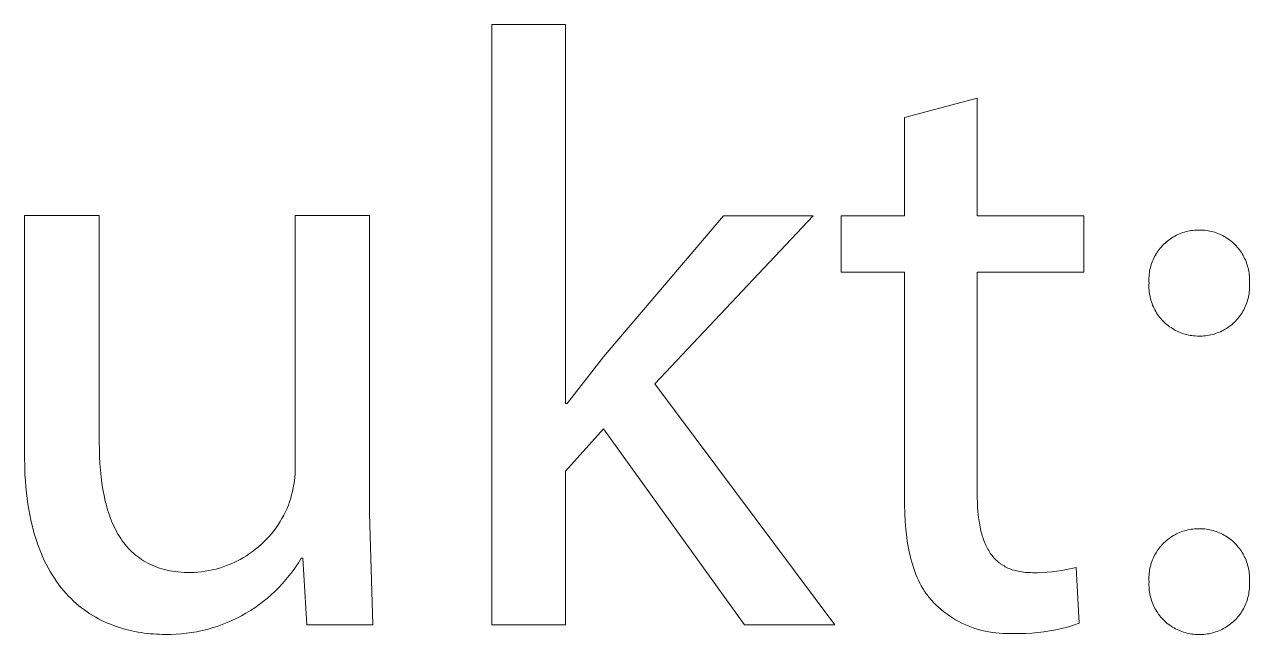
# Model space of a CAD drawing. Header units: millimetres. Extents: x 2840 to 6121, y 744 to 3036.
# Drawn here: x 4976.47 to 5024.08, y 888.1 to 911.79 of the extents above; entities that cross this region are included whole.
import ezdxf

# ---------------------------------------------------------------- set-up
doc = ezdxf.new("R2010")
doc.units = ezdxf.units.MM
doc.header["$MEASUREMENT"] = 0
doc.layers.add('Domyślny', color=7, linetype='Continuous', true_color=0x000000)

msp = doc.modelspace()

# ---------------------------------------------------------------- linework, layer by layer
at = {"layer": 'Domyślny', "color": 18, "lineweight": 15, "true_color": 0x000000}
for p, q in [((4994.631, 888.466), (4994.631, 911.793)), ((4994.631, 911.793), (4997.493, 911.793)), ((4997.493, 911.793), (4997.493, 897.065)), ((5010.668, 908.176), (5013.498, 908.929)), ((5013.498, 908.929), (5013.498, 904.362)), ((5010.668, 904.362), (5010.668, 908.176)), ((4976.469, 895.059), (4976.469, 904.368)), ((4976.469, 904.368), (4979.375, 904.368)), ((4979.375, 904.368), (4979.375, 895.562)), ((4986.99, 894.611), (4986.99, 904.368)), ((4986.99, 904.368), (4989.875, 904.368)), ((4989.875, 904.368), (4989.875, 892.797)), ((4998.968, 898.879), (5003.634, 904.363)), ((5007.119, 904.363), (5000.968, 897.83)), ((5003.634, 904.363), (5007.119, 904.363)), ((5008.21, 902.166), (5008.21, 904.362)), ((5008.21, 904.362), (5010.668, 904.362)), ((5013.498, 904.362), (5017.639, 904.362)), ((5017.639, 904.362), (5017.639, 902.166)), ((5021.423, 903.685), (5021.486, 903.707)), ((5021.486, 903.707), (5021.55, 903.728)), ((5021.55, 903.728), (5021.614, 903.746)), ((5021.614, 903.746), (5021.679, 903.762)), ((5021.679, 903.762), (5021.745, 903.775)), ((5021.745, 903.775), (5021.811, 903.786)), ((5021.811, 903.786), (5021.877, 903.795)), ((5021.877, 903.795), (5021.943, 903.802)), ((5021.943, 903.802), (5022.01, 903.807)), ((5022.01, 903.807), (5022.077, 903.809)), ((5022.077, 903.809), (5022.144, 903.808)), ((5022.144, 903.808), (5022.21, 903.808)), ((5022.21, 903.808), (5022.276, 903.804)), ((5022.276, 903.804), (5022.342, 903.799)), ((5022.342, 903.799), (5022.407, 903.791)), ((5022.407, 903.791), (5022.473, 903.781)), ((5022.473, 903.781), (5022.538, 903.769)), ((5022.538, 903.769), (5022.602, 903.755)), ((5022.602, 903.755), (5022.666, 903.738)), ((5022.666, 903.738), (5022.73, 903.72)), ((5022.73, 903.72), (5022.792, 903.699)), ((5020.705, 903.209), (5020.752, 903.257)), ((5020.752, 903.257), (5020.801, 903.303)), ((5020.801, 903.303), (5020.851, 903.347)), ((5020.851, 903.347), (5020.902, 903.39)), ((5020.902, 903.39), (5020.955, 903.43)), ((5020.955, 903.43), (5021.01, 903.469)), ((5021.01, 903.469), (5021.065, 903.506)), ((5021.065, 903.506), (5021.122, 903.541)), ((5021.122, 903.541), (5021.181, 903.574)), ((5021.181, 903.574), (5021.24, 903.605)), ((5021.24, 903.605), (5021.3, 903.634)), ((5021.3, 903.634), (5021.361, 903.66)), ((5021.361, 903.66), (5021.423, 903.685)), ((5022.792, 903.699), (5022.854, 903.676)), ((5022.854, 903.676), (5022.916, 903.651)), ((5022.916, 903.651), (5022.976, 903.623)), ((5022.976, 903.623), (5023.035, 903.594)), ((5023.035, 903.594), (5023.093, 903.563)), ((5023.093, 903.563), (5023.151, 903.529)), ((5023.151, 903.529), (5023.207, 903.494)), ((5023.207, 903.494), (5023.261, 903.457)), ((5023.261, 903.457), (5023.315, 903.418)), ((5023.315, 903.418), (5023.367, 903.377)), ((5023.367, 903.377), (5023.418, 903.335)), ((5023.418, 903.335), (5023.467, 903.291)), ((5023.467, 903.291), (5023.514, 903.245)), ((5023.514, 903.245), (5023.56, 903.197)), ((5020.364, 902.717), (5020.394, 902.776)), ((5020.394, 902.776), (5020.426, 902.835)), ((5020.426, 902.835), (5020.461, 902.892)), ((5020.461, 902.892), (5020.497, 902.949)), ((5020.497, 902.949), (5020.535, 903.004)), ((5020.535, 903.004), (5020.575, 903.057)), ((5020.575, 903.057), (5020.616, 903.109)), ((5020.616, 903.109), (5020.66, 903.16)), ((5020.66, 903.16), (5020.705, 903.209)), ((5023.56, 903.197), (5023.605, 903.148)), ((5023.605, 903.148), (5023.647, 903.098)), ((5023.647, 903.098), (5023.688, 903.046)), ((5023.688, 903.046), (5023.727, 902.992)), ((5023.727, 902.992), (5023.765, 902.938)), ((5023.765, 902.938), (5023.8, 902.882)), ((5023.8, 902.882), (5023.834, 902.825)), ((5023.834, 902.825), (5023.865, 902.767)), ((5023.865, 902.767), (5023.894, 902.707)), ((5020.201, 902.209), (5020.214, 902.275)), ((5020.214, 902.275), (5020.229, 902.34)), ((5020.229, 902.34), (5020.246, 902.405)), ((5020.246, 902.405), (5020.265, 902.469)), ((5020.265, 902.469), (5020.287, 902.532)), ((5020.287, 902.532), (5020.31, 902.594)), ((5020.31, 902.594), (5020.336, 902.656)), ((5020.336, 902.656), (5020.364, 902.717)), ((5023.894, 902.707), (5023.922, 902.647)), ((5023.922, 902.647), (5023.947, 902.586)), ((5023.947, 902.586), (5023.97, 902.524)), ((5023.97, 902.524), (5023.992, 902.462)), ((5023.992, 902.462), (5024.01, 902.398)), ((5024.01, 902.398), (5024.027, 902.334)), ((5024.027, 902.334), (5024.042, 902.27)), ((5010.668, 902.166), (5008.21, 902.166)), ((5010.668, 893.491), (5010.668, 902.166)), ((5017.639, 902.166), (5013.498, 902.166)), ((5013.498, 902.166), (5013.498, 893.589)), ((5020.172, 901.877), (5020.173, 901.944)), ((5020.173, 901.81), (5020.172, 901.877)), ((5020.173, 901.944), (5020.177, 902.011)), ((5020.177, 901.743), (5020.173, 901.81)), ((5020.177, 902.011), (5020.183, 902.077)), ((5020.183, 902.077), (5020.191, 902.143)), ((5020.191, 902.143), (5020.201, 902.209)), ((5024.042, 902.27), (5024.054, 902.205)), ((5024.054, 902.205), (5024.064, 902.139)), ((5024.064, 902.139), (5024.072, 902.074)), ((5024.072, 902.074), (5024.078, 902.008)), ((5024.081, 901.809), (5024.077, 901.743)), ((5024.078, 902.008), (5024.081, 901.942)), ((5024.081, 901.942), (5024.082, 901.876)), ((5024.082, 901.876), (5024.081, 901.809)), ((5020.173, 901.609), (5020.174, 901.676)), ((5020.175, 901.542), (5020.173, 901.609)), ((5020.174, 901.676), (5020.177, 901.743)), ((5020.179, 901.475), (5020.175, 901.542)), ((5020.185, 901.408), (5020.179, 901.475)), ((5020.194, 901.341), (5020.185, 901.408)), ((5020.205, 901.275), (5020.194, 901.341)), ((5024.063, 901.344), (5024.053, 901.278)), ((5024.072, 901.41), (5024.063, 901.344)), ((5024.077, 901.477), (5024.072, 901.41)), ((5024.077, 901.743), (5024.081, 901.677)), ((5024.081, 901.543), (5024.077, 901.477)), ((5024.081, 901.677), (5024.082, 901.61)), ((5024.082, 901.61), (5024.081, 901.543)), ((5020.218, 901.209), (5020.205, 901.275)), ((5020.234, 901.143), (5020.218, 901.209)), ((5020.251, 901.078), (5020.234, 901.143)), ((5020.271, 901.014), (5020.251, 901.078)), ((5020.294, 900.951), (5020.271, 901.014)), ((5020.318, 900.888), (5020.294, 900.951)), ((5020.345, 900.826), (5020.318, 900.888)), ((5023.944, 900.894), (5023.918, 900.833)), ((5023.967, 900.957), (5023.944, 900.894)), ((5023.989, 901.02), (5023.967, 900.957)), ((5024.008, 901.083), (5023.989, 901.02)), ((5024.025, 901.148), (5024.008, 901.083)), ((5024.04, 901.213), (5024.025, 901.148)), ((5024.053, 901.278), (5024.04, 901.213)), ((5020.374, 900.765), (5020.345, 900.826)), ((5020.405, 900.706), (5020.374, 900.765)), ((5020.438, 900.647), (5020.405, 900.706)), ((5020.472, 900.589), (5020.438, 900.647)), ((5020.509, 900.533), (5020.472, 900.589)), ((5020.548, 900.478), (5020.509, 900.533)), ((5020.589, 900.425), (5020.548, 900.478)), ((5020.632, 900.373), (5020.589, 900.425)), ((5020.676, 900.322), (5020.632, 900.373)), ((5023.637, 900.381), (5023.594, 900.33)), ((5023.679, 900.433), (5023.637, 900.381)), ((5023.719, 900.486), (5023.679, 900.433)), ((5023.757, 900.541), (5023.719, 900.486)), ((5023.793, 900.597), (5023.757, 900.541)), ((5023.827, 900.654), (5023.793, 900.597)), ((5023.859, 900.713), (5023.827, 900.654)), ((5023.89, 900.772), (5023.859, 900.713)), ((5023.918, 900.833), (5023.89, 900.772)), ((5020.722, 900.273), (5020.676, 900.322)), ((5020.77, 900.226), (5020.722, 900.273)), ((5020.819, 900.18), (5020.77, 900.226)), ((5020.87, 900.136), (5020.819, 900.18)), ((5020.923, 900.094), (5020.87, 900.136)), ((5020.977, 900.054), (5020.923, 900.094)), ((5021.032, 900.016), (5020.977, 900.054)), ((5021.088, 899.979), (5021.032, 900.016)), ((5021.146, 899.945), (5021.088, 899.979)), ((5021.205, 899.912), (5021.146, 899.945)), ((5021.265, 899.882), (5021.205, 899.912)), ((5023.073, 899.919), (5023.014, 899.889)), ((5023.131, 899.952), (5023.073, 899.919)), ((5023.188, 899.987), (5023.131, 899.952)), ((5023.244, 900.023), (5023.188, 899.987)), ((5023.298, 900.062), (5023.244, 900.023)), ((5023.351, 900.102), (5023.298, 900.062)), ((5023.403, 900.144), (5023.351, 900.102)), ((5023.453, 900.188), (5023.403, 900.144)), ((5023.501, 900.234), (5023.453, 900.188)), ((5023.548, 900.282), (5023.501, 900.234)), ((5023.594, 900.33), (5023.548, 900.282)), ((5021.326, 899.854), (5021.265, 899.882)), ((5021.388, 899.828), (5021.326, 899.854)), ((5021.451, 899.804), (5021.388, 899.828)), ((5021.515, 899.782), (5021.451, 899.804)), ((5021.579, 899.763), (5021.515, 899.782)), ((5021.644, 899.745), (5021.579, 899.763)), ((5021.71, 899.731), (5021.644, 899.745)), ((5021.776, 899.718), (5021.71, 899.731)), ((5021.842, 899.708), (5021.776, 899.718)), ((5021.909, 899.699), (5021.842, 899.708)), ((5021.976, 899.694), (5021.909, 899.699)), ((5022.043, 899.69), (5021.976, 899.694)), ((5022.111, 899.689), (5022.043, 899.69)), ((5022.177, 899.689), (5022.111, 899.689)), ((5022.244, 899.691), (5022.177, 899.689)), ((5022.311, 899.695), (5022.244, 899.691)), ((5022.377, 899.701), (5022.311, 899.695)), ((5022.443, 899.71), (5022.377, 899.701)), ((5022.509, 899.721), (5022.443, 899.71)), ((5022.574, 899.734), (5022.509, 899.721)), ((5022.639, 899.749), (5022.574, 899.734)), ((5022.703, 899.767), (5022.639, 899.749)), ((5022.767, 899.787), (5022.703, 899.767)), ((5022.83, 899.809), (5022.767, 899.787)), ((5022.892, 899.834), (5022.83, 899.809)), ((5022.953, 899.86), (5022.892, 899.834)), ((5023.014, 899.889), (5022.953, 899.86)), ((4997.559, 897.065), (4998.968, 898.879)), ((5000.968, 897.83), (5007.971, 888.466)), ((4997.493, 897.065), (4997.559, 897.065)), ((4998.968, 896.082), (4997.493, 894.443)), ((5004.453, 888.466), (4998.968, 896.082)), ((4979.375, 895.562), (4979.378, 895.282)), ((4979.378, 895.282), (4979.386, 895.008)), ((4976.477, 894.549), (4976.469, 895.059)), ((4979.386, 895.008), (4979.4, 894.74)), ((4979.4, 894.74), (4979.419, 894.478)), ((4976.488, 894.303), (4976.477, 894.549)), ((4976.503, 894.063), (4976.488, 894.303)), ((4979.419, 894.478), (4979.445, 894.223)), ((4979.445, 894.223), (4979.477, 893.975)), ((4986.957, 894.061), (4986.972, 894.198)), ((4986.972, 894.198), (4986.983, 894.335)), ((4986.983, 894.335), (4986.989, 894.473)), ((4986.989, 894.473), (4986.99, 894.611)), ((4997.493, 894.443), (4997.493, 888.466)), ((4976.522, 893.828), (4976.503, 894.063)), ((4976.545, 893.6), (4976.522, 893.828)), ((4979.477, 893.975), (4979.515, 893.733)), ((4979.515, 893.733), (4979.559, 893.499)), ((4986.885, 893.653), (4986.913, 893.788)), ((4986.913, 893.788), (4986.937, 893.924)), ((4986.937, 893.924), (4986.957, 894.061)), ((4976.571, 893.377), (4976.545, 893.6)), ((4976.602, 893.16), (4976.571, 893.377)), ((4979.559, 893.499), (4979.61, 893.272)), ((4979.61, 893.272), (4979.638, 893.161)), ((4986.728, 893.125), (4986.774, 893.255)), ((4986.774, 893.255), (4986.815, 893.387)), ((4986.815, 893.387), (4986.852, 893.52)), ((4986.852, 893.52), (4986.885, 893.653)), ((5010.671, 893.146), (5010.668, 893.491)), ((5013.498, 893.589), (5013.499, 893.407)), ((5013.499, 893.407), (5013.504, 893.231)), ((5013.504, 893.231), (5013.513, 893.059)), ((4976.636, 892.949), (4976.602, 893.16)), ((4976.675, 892.743), (4976.636, 892.949)), ((4979.638, 893.161), (4979.668, 893.052)), ((4979.668, 893.052), (4979.699, 892.945)), ((4979.699, 892.945), (4979.732, 892.84)), ((4979.732, 892.84), (4979.767, 892.737)), ((4986.547, 892.732), (4986.612, 892.861)), ((4986.612, 892.861), (4986.672, 892.992)), ((4986.672, 892.992), (4986.728, 893.125)), ((4989.875, 892.797), (4990.006, 888.471)), ((5010.682, 892.812), (5010.671, 893.146)), ((5010.701, 892.488), (5010.682, 892.812)), ((5013.513, 893.059), (5013.525, 892.892)), ((5013.525, 892.892), (5013.54, 892.73)), ((4976.716, 892.542), (4976.675, 892.743)), ((4976.761, 892.347), (4976.716, 892.542)), ((4976.81, 892.158), (4976.761, 892.347)), ((4979.767, 892.737), (4979.804, 892.636)), ((4979.804, 892.636), (4979.842, 892.537)), ((4979.842, 892.537), (4979.882, 892.44)), ((4979.882, 892.44), (4979.924, 892.345)), ((4979.924, 892.345), (4979.968, 892.252)), ((4986.244, 892.242), (4986.326, 892.36)), ((4986.326, 892.36), (4986.404, 892.482)), ((4986.404, 892.482), (4986.477, 892.606)), ((4986.477, 892.606), (4986.547, 892.732)), ((5010.727, 892.176), (5010.701, 892.488)), ((5013.54, 892.73), (5013.56, 892.574)), ((5013.56, 892.574), (5013.583, 892.423)), ((5013.583, 892.423), (5013.61, 892.277)), ((5013.61, 892.277), (5013.625, 892.206)), ((4976.862, 891.974), (4976.81, 892.158)), ((4976.917, 891.795), (4976.862, 891.974)), ((4979.968, 892.252), (4980.013, 892.161)), ((4980.013, 892.161), (4980.061, 892.072)), ((4980.061, 892.072), (4980.11, 891.986)), ((4980.11, 891.986), (4980.162, 891.901)), ((4980.162, 891.901), (4980.215, 891.819)), ((4980.215, 891.819), (4980.27, 891.739)), ((4985.876, 891.798), (4985.973, 891.904)), ((4985.973, 891.904), (4986.067, 892.013)), ((4986.067, 892.013), (4986.157, 892.126)), ((4986.157, 892.126), (4986.244, 892.242)), ((5010.762, 891.874), (5010.727, 892.176)), ((5010.782, 891.728), (5010.762, 891.874)), ((5013.625, 892.206), (5013.641, 892.136)), ((5013.641, 892.136), (5013.658, 892.068)), ((5013.658, 892.068), (5013.676, 892.001)), ((5013.676, 892.001), (5013.695, 891.935)), ((5013.695, 891.935), (5013.715, 891.871)), ((5013.715, 891.871), (5013.736, 891.808)), ((5013.736, 891.808), (5013.758, 891.747)), ((5020.902, 891.786), (5020.955, 891.827)), ((5020.955, 891.827), (5021.01, 891.866)), ((5021.01, 891.866), (5021.065, 891.903)), ((5021.065, 891.903), (5021.122, 891.937)), ((5021.122, 891.937), (5021.181, 891.97)), ((5021.181, 891.97), (5021.24, 892.001)), ((5021.24, 892.001), (5021.3, 892.03)), ((5021.3, 892.03), (5021.361, 892.057)), ((5021.361, 892.057), (5021.423, 892.082)), ((5021.423, 892.082), (5021.486, 892.104)), ((5021.486, 892.104), (5021.55, 892.124)), ((5021.55, 892.124), (5021.614, 892.142)), ((5021.614, 892.142), (5021.679, 892.158)), ((5021.679, 892.158), (5021.745, 892.172)), ((5021.745, 892.172), (5021.811, 892.183)), ((5021.811, 892.183), (5021.877, 892.192)), ((5021.877, 892.192), (5021.943, 892.199)), ((5021.943, 892.199), (5022.01, 892.203)), ((5022.01, 892.203), (5022.077, 892.205)), ((5022.077, 892.205), (5022.144, 892.205)), ((5022.144, 892.205), (5022.21, 892.204)), ((5022.21, 892.204), (5022.276, 892.201)), ((5022.276, 892.201), (5022.342, 892.196)), ((5022.342, 892.196), (5022.407, 892.188)), ((5022.407, 892.188), (5022.473, 892.178)), ((5022.473, 892.178), (5022.538, 892.166)), ((5022.538, 892.166), (5022.602, 892.152)), ((5022.602, 892.152), (5022.666, 892.135)), ((5022.666, 892.135), (5022.73, 892.116)), ((5022.73, 892.116), (5022.792, 892.095)), ((5022.792, 892.095), (5022.854, 892.072)), ((5022.854, 892.072), (5022.916, 892.047)), ((5022.916, 892.047), (5022.976, 892.02)), ((5022.976, 892.02), (5023.035, 891.991)), ((5023.035, 891.991), (5023.093, 891.959)), ((5023.093, 891.959), (5023.151, 891.926)), ((5023.151, 891.926), (5023.207, 891.891)), ((5023.207, 891.891), (5023.261, 891.854)), ((5023.261, 891.854), (5023.315, 891.815)), ((5023.315, 891.815), (5023.367, 891.774)), ((4976.975, 891.621), (4976.917, 891.795)), ((4977.037, 891.452), (4976.975, 891.621)), ((4977.101, 891.288), (4977.037, 891.452)), ((4980.27, 891.739), (4980.327, 891.662)), ((4980.327, 891.662), (4980.386, 891.586)), ((4980.386, 891.586), (4980.447, 891.513)), ((4980.447, 891.513), (4980.51, 891.443)), ((4980.51, 891.443), (4980.575, 891.374)), ((4980.575, 891.374), (4980.642, 891.308)), ((4985.336, 891.321), (4985.45, 891.409)), ((4985.45, 891.409), (4985.562, 891.5)), ((4985.562, 891.5), (4985.67, 891.596)), ((4985.67, 891.596), (4985.774, 891.695)), ((4985.774, 891.695), (4985.876, 891.798)), ((5010.805, 891.585), (5010.782, 891.728)), ((5010.83, 891.444), (5010.805, 891.585)), ((5010.857, 891.306), (5010.83, 891.444)), ((5013.758, 891.747), (5013.782, 891.687)), ((5013.782, 891.687), (5013.806, 891.628)), ((5013.806, 891.628), (5013.831, 891.571)), ((5013.831, 891.571), (5013.858, 891.515)), ((5013.858, 891.515), (5013.886, 891.461)), ((5013.886, 891.461), (5013.915, 891.408)), ((5013.915, 891.408), (5013.945, 891.356)), ((5013.945, 891.356), (5013.976, 891.306)), ((5020.461, 891.289), (5020.497, 891.345)), ((5020.497, 891.345), (5020.535, 891.4)), ((5020.535, 891.4), (5020.575, 891.454)), ((5020.575, 891.454), (5020.616, 891.506)), ((5020.616, 891.506), (5020.66, 891.557)), ((5020.66, 891.557), (5020.705, 891.606)), ((5020.705, 891.606), (5020.752, 891.654)), ((5020.752, 891.654), (5020.801, 891.699)), ((5020.801, 891.699), (5020.851, 891.744)), ((5020.851, 891.744), (5020.902, 891.786)), ((5023.367, 891.774), (5023.418, 891.732)), ((5023.418, 891.732), (5023.467, 891.687)), ((5023.467, 891.687), (5023.514, 891.641)), ((5023.514, 891.641), (5023.56, 891.594)), ((5023.56, 891.594), (5023.605, 891.545)), ((5023.605, 891.545), (5023.647, 891.494)), ((5023.647, 891.494), (5023.688, 891.442)), ((5023.688, 891.442), (5023.727, 891.389)), ((5023.727, 891.389), (5023.765, 891.334)), ((5023.765, 891.334), (5023.8, 891.279)), ((4977.169, 891.129), (4977.101, 891.288)), ((4977.239, 890.976), (4977.169, 891.129)), ((4977.312, 890.827), (4977.239, 890.976)), ((4980.642, 891.308), (4980.712, 891.245)), ((4980.712, 891.245), (4980.783, 891.184)), ((4980.783, 891.184), (4980.856, 891.125)), ((4980.856, 891.125), (4980.932, 891.069)), ((4980.932, 891.069), (4981.01, 891.015)), ((4981.01, 891.015), (4981.089, 890.964)), ((4981.089, 890.964), (4981.171, 890.915)), ((4981.171, 890.915), (4981.256, 890.869)), ((4981.256, 890.869), (4981.342, 890.826)), ((4984.459, 890.824), (4984.592, 890.882)), ((4984.592, 890.882), (4984.722, 890.944)), ((4984.722, 890.944), (4984.85, 891.011)), ((4984.85, 891.011), (4984.975, 891.082)), ((4984.975, 891.082), (4985.098, 891.157)), ((4985.098, 891.157), (4985.218, 891.237)), ((4985.218, 891.237), (4985.336, 891.321)), ((4987.113, 890.886), (4987.001, 890.715)), ((4987.22, 891.06), (4987.113, 890.886)), ((4987.285, 891.06), (4987.22, 891.06)), ((4987.438, 888.471), (4987.285, 891.06)), ((5010.887, 891.171), (5010.857, 891.306)), ((5010.919, 891.04), (5010.887, 891.171)), ((5010.954, 890.911), (5010.919, 891.04)), ((5010.991, 890.785), (5010.954, 890.911)), ((5013.976, 891.306), (5014.008, 891.257)), ((5014.008, 891.257), (5014.042, 891.21)), ((5014.042, 891.21), (5014.076, 891.164)), ((5014.076, 891.164), (5014.112, 891.12)), ((5014.112, 891.12), (5014.149, 891.077)), ((5014.149, 891.077), (5014.188, 891.035)), ((5014.188, 891.035), (5014.227, 890.996)), ((5014.227, 890.996), (5014.268, 890.957)), ((5014.268, 890.957), (5014.289, 890.938)), ((5014.289, 890.938), (5014.31, 890.92)), ((5014.31, 890.92), (5014.332, 890.902)), ((5014.332, 890.902), (5014.354, 890.885)), ((5014.354, 890.885), (5014.376, 890.868)), ((5014.376, 890.868), (5014.398, 890.851)), ((5014.398, 890.851), (5014.421, 890.834)), ((5020.246, 890.801), (5020.265, 890.865)), ((5020.265, 890.865), (5020.287, 890.929)), ((5020.287, 890.929), (5020.31, 890.991)), ((5020.31, 890.991), (5020.336, 891.053)), ((5020.336, 891.053), (5020.364, 891.113)), ((5020.364, 891.113), (5020.394, 891.173)), ((5020.394, 891.173), (5020.426, 891.232)), ((5020.426, 891.232), (5020.461, 891.289)), ((5023.8, 891.279), (5023.834, 891.222)), ((5023.834, 891.222), (5023.865, 891.163)), ((5023.865, 891.163), (5023.894, 891.104)), ((5023.894, 891.104), (5023.922, 891.044)), ((5023.922, 891.044), (5023.947, 890.983)), ((5023.947, 890.983), (5023.97, 890.921)), ((5023.97, 890.921), (5023.992, 890.858)), ((5023.992, 890.858), (5024.01, 890.795)), ((4977.388, 890.682), (4977.312, 890.827)), ((4977.466, 890.543), (4977.388, 890.682)), ((4977.547, 890.408), (4977.466, 890.543)), ((4977.631, 890.278), (4977.547, 890.408)), ((4981.342, 890.826), (4981.431, 890.785)), ((4981.431, 890.785), (4981.521, 890.747)), ((4981.521, 890.747), (4981.615, 890.711)), ((4981.615, 890.711), (4981.71, 890.678)), ((4981.71, 890.678), (4981.808, 890.648)), ((4981.808, 890.648), (4981.908, 890.621)), ((4981.908, 890.621), (4982.01, 890.596)), ((4982.01, 890.596), (4982.115, 890.575)), ((4982.115, 890.575), (4982.222, 890.556)), ((4982.222, 890.556), (4982.331, 890.54)), ((4982.331, 890.54), (4982.443, 890.526)), ((4982.443, 890.526), (4982.557, 890.516)), ((4982.557, 890.516), (4982.674, 890.509)), ((4982.674, 890.509), (4982.793, 890.504)), ((4982.793, 890.504), (4982.915, 890.503)), ((4982.915, 890.503), (4983.059, 890.507)), ((4983.059, 890.507), (4983.203, 890.517)), ((4983.203, 890.517), (4983.347, 890.532)), ((4983.347, 890.532), (4983.49, 890.551)), ((4983.49, 890.551), (4983.632, 890.576)), ((4983.632, 890.576), (4983.773, 890.605)), ((4983.773, 890.605), (4983.913, 890.639)), ((4983.913, 890.639), (4984.052, 890.678)), ((4984.052, 890.678), (4984.189, 890.722)), ((4984.189, 890.722), (4984.325, 890.771)), ((4984.325, 890.771), (4984.459, 890.824)), ((4986.759, 890.386), (4986.63, 890.228)), ((4986.883, 890.548), (4986.759, 890.386)), ((4987.001, 890.715), (4986.883, 890.548)), ((5011.03, 890.662), (5010.991, 890.785)), ((5011.072, 890.542), (5011.03, 890.662)), ((5011.117, 890.426), (5011.072, 890.542)), ((5011.164, 890.312), (5011.117, 890.426)), ((5014.421, 890.834), (5014.444, 890.818)), ((5014.444, 890.818), (5014.468, 890.803)), ((5014.468, 890.803), (5014.491, 890.787)), ((5014.491, 890.787), (5014.515, 890.773)), ((5014.515, 890.773), (5014.54, 890.758)), ((5014.54, 890.758), (5014.59, 890.73)), ((5014.59, 890.73), (5014.641, 890.704)), ((5014.641, 890.704), (5014.693, 890.679)), ((5014.693, 890.679), (5014.747, 890.656)), ((5014.747, 890.656), (5014.803, 890.634)), ((5014.803, 890.634), (5014.859, 890.614)), ((5014.859, 890.614), (5014.917, 890.596)), ((5014.917, 890.596), (5014.977, 890.579)), ((5014.977, 890.579), (5015.037, 890.563)), ((5015.037, 890.563), (5015.1, 890.55)), ((5015.1, 890.55), (5015.163, 890.537)), ((5015.163, 890.537), (5015.229, 890.527)), ((5015.229, 890.527), (5015.295, 890.518)), ((5015.295, 890.518), (5015.363, 890.51)), ((5015.363, 890.51), (5015.433, 890.505)), ((5015.433, 890.505), (5015.504, 890.501)), ((5015.504, 890.501), (5015.576, 890.498)), ((5015.576, 890.498), (5015.65, 890.497)), ((5015.65, 890.497), (5015.84, 890.496)), ((5015.84, 890.496), (5016.031, 890.502)), ((5016.031, 890.502), (5016.22, 890.513)), ((5016.22, 890.513), (5016.41, 890.53)), ((5016.41, 890.53), (5016.599, 890.553)), ((5016.599, 890.553), (5016.787, 890.582)), ((5016.787, 890.582), (5016.974, 890.617)), ((5016.974, 890.617), (5017.159, 890.658)), ((5017.159, 890.658), (5017.344, 890.705)), ((5017.344, 890.705), (5017.464, 888.531)), ((5020.173, 890.34), (5020.177, 890.407)), ((5020.177, 890.407), (5020.183, 890.474)), ((5020.183, 890.474), (5020.191, 890.54)), ((5020.191, 890.54), (5020.201, 890.606)), ((5020.201, 890.606), (5020.214, 890.672)), ((5020.214, 890.672), (5020.229, 890.737)), ((5020.229, 890.737), (5020.246, 890.801)), ((5024.01, 890.795), (5024.027, 890.731)), ((5024.027, 890.731), (5024.042, 890.666)), ((5024.042, 890.666), (5024.054, 890.601)), ((5024.054, 890.601), (5024.064, 890.536)), ((5024.064, 890.536), (5024.072, 890.47)), ((5024.072, 890.47), (5024.078, 890.404)), ((5024.078, 890.404), (5024.081, 890.338)), ((4977.716, 890.152), (4977.631, 890.278)), ((4977.805, 890.031), (4977.716, 890.152)), ((4977.895, 889.914), (4977.805, 890.031)), ((4977.987, 889.802), (4977.895, 889.914)), ((4986.356, 889.925), (4986.212, 889.781)), ((4986.496, 890.074), (4986.356, 889.925)), ((4986.63, 890.228), (4986.496, 890.074)), ((5011.214, 890.201), (5011.164, 890.312)), ((5011.267, 890.094), (5011.214, 890.201)), ((5011.323, 889.99), (5011.267, 890.094)), ((5011.381, 889.889), (5011.323, 889.99)), ((5020.172, 890.274), (5020.173, 890.34)), ((5020.173, 890.207), (5020.172, 890.274)), ((5020.177, 890.14), (5020.173, 890.207)), ((5020.174, 890.073), (5020.177, 890.14)), ((5020.174, 890.006), (5020.174, 890.073)), ((5020.176, 889.939), (5020.174, 890.006)), ((5020.18, 889.872), (5020.176, 889.939)), ((5024.08, 889.941), (5024.076, 889.874)), ((5024.081, 890.206), (5024.077, 890.14)), ((5024.077, 890.14), (5024.081, 890.074)), ((5024.081, 890.007), (5024.08, 889.941)), ((5024.081, 890.338), (5024.082, 890.272)), ((5024.082, 890.272), (5024.081, 890.206)), ((5024.081, 890.074), (5024.081, 890.007)), ((4978.082, 889.693), (4977.987, 889.802)), ((4978.178, 889.589), (4978.082, 889.693)), ((4978.277, 889.489), (4978.178, 889.589)), ((4978.377, 889.394), (4978.277, 889.489)), ((4985.908, 889.507), (4985.75, 889.378)), ((4986.062, 889.641), (4985.908, 889.507)), ((4986.212, 889.781), (4986.062, 889.641)), ((5011.411, 889.839), (5011.381, 889.889)), ((5011.442, 889.791), (5011.411, 889.839)), ((5011.474, 889.743), (5011.442, 889.791)), ((5011.507, 889.696), (5011.474, 889.743)), ((5011.54, 889.65), (5011.507, 889.696)), ((5011.574, 889.605), (5011.54, 889.65)), ((5011.608, 889.56), (5011.574, 889.605)), ((5011.644, 889.517), (5011.608, 889.56)), ((5011.68, 889.474), (5011.644, 889.517)), ((5011.717, 889.432), (5011.68, 889.474)), ((5011.755, 889.39), (5011.717, 889.432)), ((5020.186, 889.805), (5020.18, 889.872)), ((5020.195, 889.739), (5020.186, 889.805)), ((5020.206, 889.673), (5020.195, 889.739)), ((5020.22, 889.607), (5020.206, 889.673)), ((5020.236, 889.542), (5020.22, 889.607)), ((5020.254, 889.477), (5020.236, 889.542)), ((5020.274, 889.413), (5020.254, 889.477)), ((5024.006, 889.482), (5023.987, 889.419)), ((5024.023, 889.547), (5024.006, 889.482)), ((5024.039, 889.611), (5024.023, 889.547)), ((5024.051, 889.677), (5024.039, 889.611)), ((5024.062, 889.742), (5024.051, 889.677)), ((5024.07, 889.808), (5024.062, 889.742)), ((5024.076, 889.874), (5024.07, 889.808)), ((4978.479, 889.302), (4978.377, 889.394)), ((4978.583, 889.214), (4978.479, 889.302)), ((4978.688, 889.13), (4978.583, 889.214)), ((4978.795, 889.05), (4978.688, 889.13)), ((4978.903, 888.974), (4978.795, 889.05)), ((4979.012, 888.901), (4978.903, 888.974)), ((4985.25, 889.025), (4985.075, 888.919)), ((4985.42, 889.137), (4985.25, 889.025)), ((4985.587, 889.255), (4985.42, 889.137)), ((4985.75, 889.378), (4985.587, 889.255)), ((5011.793, 889.35), (5011.755, 889.39)), ((5011.891, 889.252), (5011.793, 889.35)), ((5011.991, 889.158), (5011.891, 889.252)), ((5012.095, 889.067), (5011.991, 889.158)), ((5012.202, 888.98), (5012.095, 889.067)), ((5012.312, 888.897), (5012.202, 888.98)), ((5020.296, 889.35), (5020.274, 889.413)), ((5020.321, 889.288), (5020.296, 889.35)), ((5020.348, 889.226), (5020.321, 889.288)), ((5020.377, 889.166), (5020.348, 889.226)), ((5020.408, 889.106), (5020.377, 889.166)), ((5020.441, 889.048), (5020.408, 889.106)), ((5020.476, 888.991), (5020.441, 889.048)), ((5020.513, 888.935), (5020.476, 888.991)), ((5023.79, 888.998), (5023.754, 888.943)), ((5023.824, 889.055), (5023.79, 888.998)), ((5023.856, 889.113), (5023.824, 889.055)), ((5023.887, 889.173), (5023.856, 889.113)), ((5023.915, 889.233), (5023.887, 889.173)), ((5023.941, 889.294), (5023.915, 889.233)), ((5023.965, 889.356), (5023.941, 889.294)), ((5023.987, 889.419), (5023.965, 889.356)), ((4979.123, 888.832), (4979.012, 888.901)), ((4979.235, 888.767), (4979.123, 888.832)), ((4979.348, 888.705), (4979.235, 888.767)), ((4979.462, 888.646), (4979.348, 888.705)), ((4979.577, 888.591), (4979.462, 888.646)), ((4979.693, 888.539), (4979.577, 888.591)), ((4979.81, 888.491), (4979.693, 888.539)), ((4979.927, 888.445), (4979.81, 888.491)), ((4984.154, 888.481), (4983.962, 888.413)), ((4984.344, 888.556), (4984.154, 888.481)), ((4984.531, 888.637), (4984.344, 888.556)), ((4984.716, 888.725), (4984.531, 888.637)), ((4984.897, 888.819), (4984.716, 888.725)), ((4985.075, 888.919), (4984.897, 888.819)), ((4990.006, 888.471), (4987.438, 888.471)), ((5012.425, 888.818), (5012.312, 888.897)), ((5012.54, 888.742), (5012.425, 888.818)), ((5012.658, 888.671), (5012.54, 888.742)), ((5012.779, 888.603), (5012.658, 888.671)), ((5012.901, 888.54), (5012.779, 888.603)), ((5013.026, 888.481), (5012.901, 888.54)), ((5013.153, 888.427), (5013.026, 888.481)), ((5017.464, 888.531), (5017.24, 888.455)), ((5020.551, 888.88), (5020.513, 888.935)), ((5020.592, 888.827), (5020.551, 888.88)), ((5020.635, 888.775), (5020.592, 888.827)), ((5020.679, 888.725), (5020.635, 888.775)), ((5020.725, 888.676), (5020.679, 888.725)), ((5020.773, 888.629), (5020.725, 888.676)), ((5020.822, 888.584), (5020.773, 888.629)), ((5020.873, 888.54), (5020.822, 888.584)), ((5020.926, 888.498), (5020.873, 888.54)), ((5020.98, 888.458), (5020.926, 888.498)), ((5023.348, 888.506), (5023.295, 888.466)), ((5023.4, 888.548), (5023.348, 888.506)), ((5023.45, 888.592), (5023.4, 888.548)), ((5023.498, 888.637), (5023.45, 888.592)), ((5023.545, 888.684), (5023.498, 888.637)), ((5023.59, 888.733), (5023.545, 888.684)), ((5023.634, 888.783), (5023.59, 888.733)), ((5023.676, 888.835), (5023.634, 888.783)), ((5023.716, 888.888), (5023.676, 888.835)), ((5023.754, 888.943), (5023.716, 888.888)), ((4980.045, 888.403), (4979.927, 888.445)), ((4980.164, 888.364), (4980.045, 888.403)), ((4980.283, 888.328), (4980.164, 888.364)), ((4980.403, 888.294), (4980.283, 888.328)), ((4980.522, 888.264), (4980.403, 888.294)), ((4980.642, 888.236), (4980.522, 888.264)), ((4980.762, 888.211), (4980.642, 888.236)), ((4980.882, 888.189), (4980.762, 888.211)), ((4981.003, 888.17), (4980.882, 888.189)), ((4981.123, 888.153), (4981.003, 888.17)), ((4981.242, 888.138), (4981.123, 888.153)), ((4981.362, 888.126), (4981.242, 888.138)), ((4981.481, 888.116), (4981.362, 888.126)), ((4981.6, 888.109), (4981.481, 888.116)), ((4981.719, 888.103), (4981.6, 888.109)), ((4981.836, 888.1), (4981.719, 888.103)), ((4981.953, 888.099), (4981.836, 888.1)), ((4982.158, 888.099), (4981.953, 888.099)), ((4982.362, 888.107), (4982.158, 888.099)), ((4982.565, 888.121), (4982.362, 888.107)), ((4982.769, 888.142), (4982.565, 888.121)), ((4982.971, 888.17), (4982.769, 888.142)), ((4983.172, 888.205), (4982.971, 888.17)), ((4983.372, 888.247), (4983.172, 888.205)), ((4983.57, 888.295), (4983.372, 888.247)), ((4983.767, 888.351), (4983.57, 888.295)), ((4983.962, 888.413), (4983.767, 888.351)), ((4997.493, 888.466), (4994.631, 888.466)), ((5007.971, 888.466), (5004.453, 888.466)), ((5013.281, 888.377), (5013.153, 888.427)), ((5013.412, 888.331), (5013.281, 888.377)), ((5013.543, 888.29), (5013.412, 888.331)), ((5013.676, 888.254), (5013.543, 888.29)), ((5013.81, 888.222), (5013.676, 888.254)), ((5013.946, 888.195), (5013.81, 888.222)), ((5014.082, 888.172), (5013.946, 888.195)), ((5014.219, 888.155), (5014.082, 888.172)), ((5014.356, 888.142), (5014.219, 888.155)), ((5014.494, 888.133), (5014.356, 888.142)), ((5014.632, 888.13), (5014.494, 888.133)), ((5014.769, 888.131), (5014.632, 888.13)), ((5014.907, 888.137), (5014.769, 888.131)), ((5015.144, 888.133), (5014.907, 888.137)), ((5015.38, 888.136), (5015.144, 888.133)), ((5015.617, 888.148), (5015.38, 888.136)), ((5015.852, 888.168), (5015.617, 888.148)), ((5016.087, 888.196), (5015.852, 888.168)), ((5016.321, 888.232), (5016.087, 888.196)), ((5016.553, 888.276), (5016.321, 888.232)), ((5016.784, 888.328), (5016.553, 888.276)), ((5017.013, 888.387), (5016.784, 888.328)), ((5017.24, 888.455), (5017.013, 888.387)), ((5021.035, 888.42), (5020.98, 888.458)), ((5021.091, 888.384), (5021.035, 888.42)), ((5021.149, 888.35), (5021.091, 888.384)), ((5021.208, 888.318), (5021.149, 888.35)), ((5021.268, 888.288), (5021.208, 888.318)), ((5021.329, 888.26), (5021.268, 888.288)), ((5021.39, 888.234), (5021.329, 888.26)), ((5021.453, 888.21), (5021.39, 888.234)), ((5021.517, 888.188), (5021.453, 888.21)), ((5021.581, 888.169), (5021.517, 888.188)), ((5021.646, 888.152), (5021.581, 888.169)), ((5021.711, 888.137), (5021.646, 888.152)), ((5021.777, 888.125), (5021.711, 888.137)), ((5021.843, 888.115), (5021.777, 888.125)), ((5021.91, 888.107), (5021.843, 888.115)), ((5021.977, 888.101), (5021.91, 888.107)), ((5022.044, 888.098), (5021.977, 888.101)), ((5022.111, 888.097), (5022.044, 888.098)), ((5022.177, 888.096), (5022.111, 888.097)), ((5022.244, 888.098), (5022.177, 888.096)), ((5022.31, 888.102), (5022.244, 888.098)), ((5022.376, 888.108), (5022.31, 888.102)), ((5022.442, 888.117), (5022.376, 888.108)), ((5022.508, 888.128), (5022.442, 888.117)), ((5022.573, 888.141), (5022.508, 888.128)), ((5022.638, 888.156), (5022.573, 888.141)), ((5022.702, 888.173), (5022.638, 888.156)), ((5022.765, 888.193), (5022.702, 888.173)), ((5022.828, 888.215), (5022.765, 888.193)), ((5022.89, 888.239), (5022.828, 888.215)), ((5022.951, 888.266), (5022.89, 888.239)), ((5023.011, 888.294), (5022.951, 888.266)), ((5023.07, 888.324), (5023.011, 888.294)), ((5023.128, 888.357), (5023.07, 888.324)), ((5023.185, 888.391), (5023.128, 888.357)), ((5023.241, 888.428), (5023.185, 888.391)), ((5023.295, 888.466), (5023.241, 888.428))]:
    msp.add_line(p, q, dxfattribs=at)

doc.saveas('drawing.dxf')
